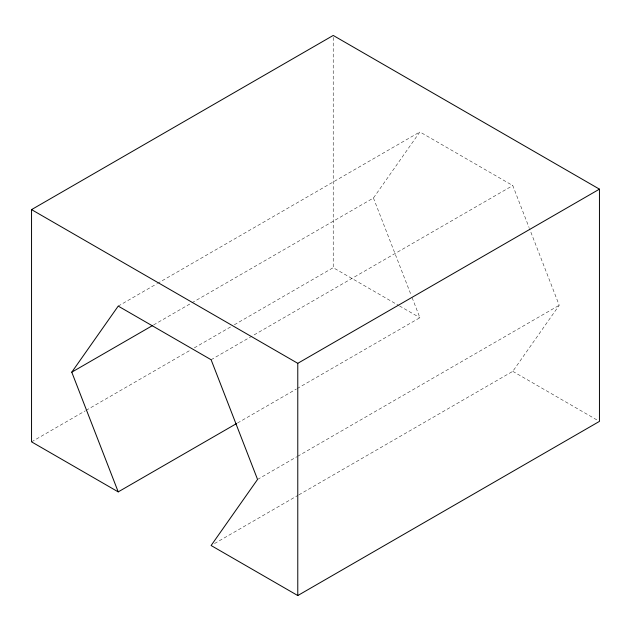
<?xml version="1.0" encoding="UTF-8"?>
<svg xmlns="http://www.w3.org/2000/svg" width="631" height="631" viewBox="0 0 631 631"><rect width="100%" height="100%" fill="white"/><g stroke="black" fill="none" stroke-linecap="round" stroke-linejoin="round"><path stroke-width="0.47" stroke-dasharray="3.15 2.37" d="M191.934 302.801L373.442 198.008L419.891 131.934L512.782 185.561L529.093 227.594M298.881 494.838L512.782 371.344L559.224 305.27L529.448 228.509M118.218 306.098L156.567 283.958M157.419 283.469L419.891 131.934M153.585 324.941L191.075 303.298M31.55 441.85L85.24 410.852M86.092 410.355L190.909 349.842M194.316 347.87L230.962 326.716M234.369 324.752L333.223 267.678L398.65 305.451M211.109 359.733L512.782 185.561M237.524 423.007L296.325 389.059M297.177 388.562L419.891 317.716L411.735 296.696M257.558 479.434L296.751 456.805M297.611 456.316L559.224 305.27M214.516 543.543L298.029 495.327M399.502 305.94L419.891 317.716M512.782 371.344L597.754 420.404M373.442 198.008L411.38 295.781M333.223 37.418L333.223 267.678"/><path stroke-width="0.95" d="M118.218 491.88L71.776 372.18L118.218 306.098L211.109 359.733L257.558 479.434L211.109 545.515L297.777 595.554L599.45 421.382L599.45 189.15L333.223 35.446L31.55 209.618L31.55 441.85L118.218 491.88L236.672 423.496M71.776 372.18L152.734 325.438M31.55 209.618L297.777 363.322L599.45 189.15M297.777 363.322L297.777 595.554"/></g></svg>
